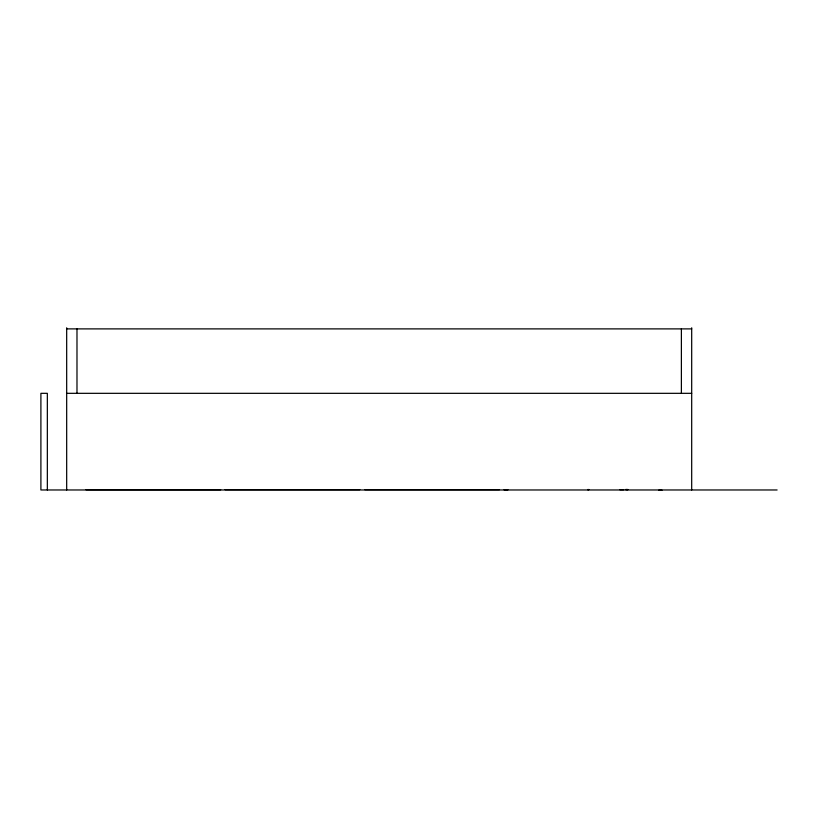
<?xml version="1.0" encoding="UTF-8"?>
<svg xmlns="http://www.w3.org/2000/svg" width="818" height="818" viewBox="0 0 818 818"><rect width="100%" height="100%" fill="white"/><g stroke="black" fill="none" stroke-linecap="round" stroke-linejoin="round"><path stroke-width="1.23" d="M66.677 328.887L691.691 328.887M66.677 393.325L691.691 393.325M225.093 489.655L359.808 489.655M364.797 489.655L499.501 489.655M85.982 489.716L220.696 489.716M504.062 489.798L507.927 489.798M619.819 489.685L623.684 489.685M777.1 489.972L40.9 489.972L40.9 393.325L47.342 393.325L47.342 489.972M658.787 490.197L662.007 490.197M625.709 489.512L628.04 489.573L625.75 489.532M691.691 327.803L691.691 489.972M681.384 328.887L681.384 393.325M76.984 328.887L76.984 393.325M66.677 327.803L66.677 489.972M588.95 489.573L587.559 489.583L588.94 489.573"/></g></svg>
